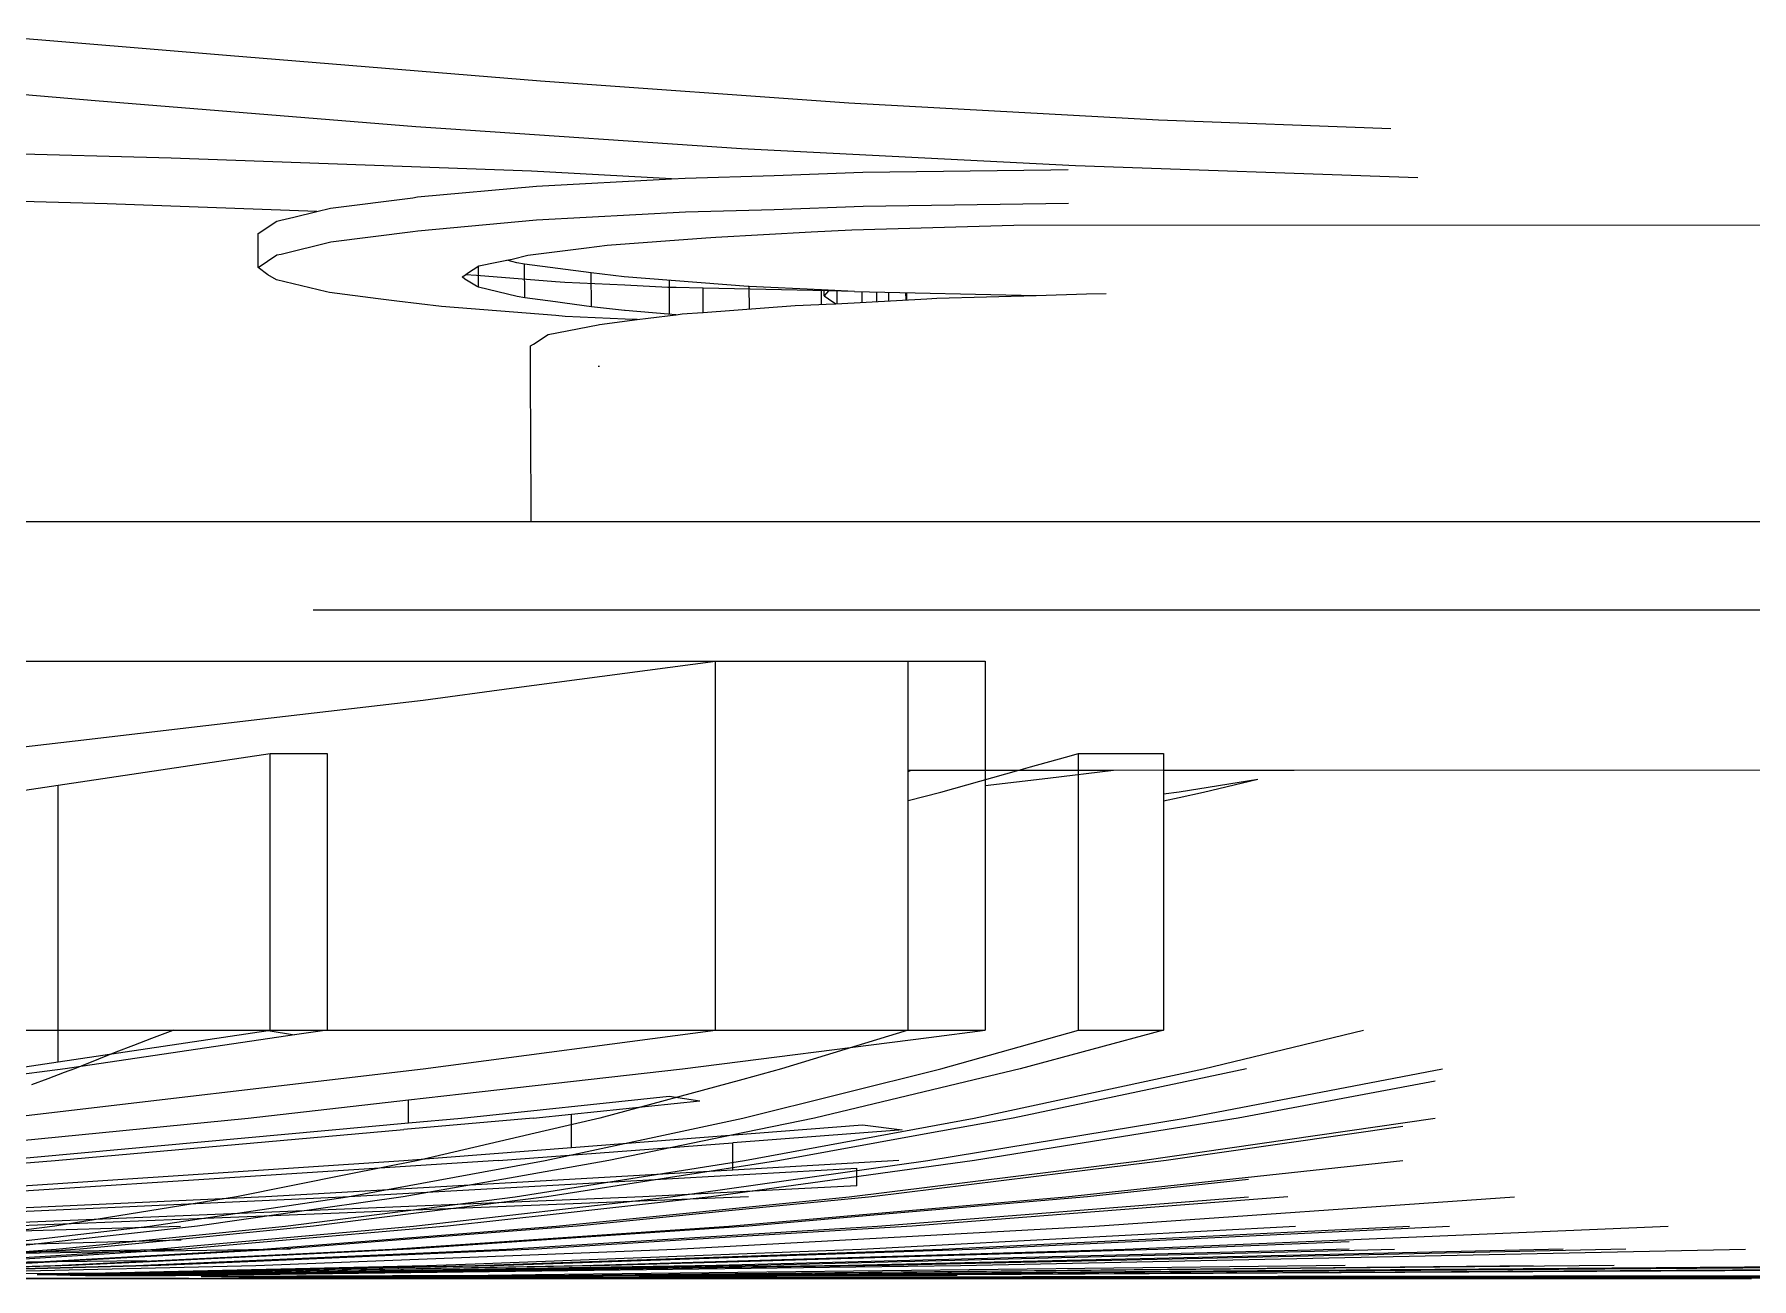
# Model space of a CAD drawing. Header units: millimetres. Extents: x 930469 to 1523124, y -120375 to 411163.
# Drawn here: x 1424789 to 1425428, y -7212 to -6749 of the extents above; entities that cross this region are included whole.
import ezdxf

# ---------------------------------------------------------------- set-up
doc = ezdxf.new("R2010")
doc.units = ezdxf.units.MM
doc.layers.add('A-NET THAY', color=8, linetype='Continuous', lineweight=0)
doc.layers.add('COT VACH', color=8, linetype='Continuous', lineweight=0)

# ---------------------------------------------------------------- blocks, each defined once
blk = doc.blocks.new('fgholol')
at = {"layer": 'A-NET THAY', "ltscale": 3}
for p, q in [((1042828.66, 32290.3), (1042734.07, 32298.15)), ((1042945.45, 32280.78), (1042828.66, 32290.3)), ((1042779.75, 32273.46), (1042661.16, 32283.3)), ((1043060.21, 32272.52), (1042945.45, 32280.78)), ((1042899.07, 32263.73), (1042779.75, 32273.46)), ((1043175.41, 32266.19), (1043060.21, 32272.52)), ((1043261.86, 32262.93), (1043175.41, 32266.19)), ((1042910.21, 32262.93), (1042899.07, 32263.73)), ((1043020.28, 32255.56), (1042910.21, 32262.93)), ((1042808.02, 32252.1), (1042675.42, 32255.6)), ((1043144.53, 32249.19), (1043020.28, 32255.56)), ((1042942.08, 32247.19), (1042808.02, 32252.1)), ((1042994.27, 32244.37), (1042942.08, 32247.19)), ((1043032.37, 32245.59), (1043065.45, 32246.8)), ((1043065.45, 32246.8), (1043135.36, 32247.78)), ((1043135.36, 32247.78), (1043141.79, 32247.87)), ((1043271.84, 32244.72), (1043144.53, 32249.19)), ((1042899.76, 32237.63), (1042943.93, 32241.65)), ((1042943.93, 32241.65), (1042994.27, 32244.37)), ((1042994.27, 32244.37), (1042999.31, 32244.65)), ((1042999.31, 32244.65), (1043032.37, 32245.59)), ((1042784.23, 32235.08), (1042655.99, 32238.46)), ((1042862.25, 32232.22), (1042784.23, 32235.08)), ((1042862.25, 32232.22), (1042867.38, 32233.48)), ((1042867.38, 32233.48), (1042897.93, 32237.35)), ((1042897.93, 32237.35), (1042899.76, 32237.63)), ((1043032.44, 32233), (1043065.51, 32234.2)), ((1043065.51, 32234.2), (1043141.86, 32235.28)), ((1042840.4, 32224.03), (1042847.35, 32228.64)), ((1042847.35, 32228.64), (1042848.88, 32228.94)), ((1042848.88, 32228.94), (1042853.68, 32230.12)), ((1042853.68, 32230.12), (1042862.25, 32232.22)), ((1042899.83, 32225.04), (1042943.99, 32229.06)), ((1042943.99, 32229.06), (1042999.37, 32232.05)), ((1042999.37, 32232.05), (1043032.44, 32233)), ((1043061.25, 32225.43), (1043121.55, 32227.16)), ((1043121.55, 32227.16), (1045532.11, 32227.81)), ((1042840.46, 32211.44), (1042840.4, 32224.03)), ((1042848.94, 32216.35), (1042867.45, 32220.88)), ((1042867.45, 32220.88), (1042898, 32224.76)), ((1042898, 32224.76), (1042899.83, 32225.04)), ((1042970.32, 32219.66), (1043007.04, 32222.37)), ((1043007.04, 32222.37), (1043010.65, 32222.7)), ((1043010.65, 32222.7), (1043046.23, 32224.62)), ((1043046.23, 32224.62), (1043061.25, 32225.43)), ((1042840.46, 32211.44), (1042847.42, 32216.05)), ((1042847.42, 32216.05), (1042848.94, 32216.35)), ((1042932.93, 32214.08), (1042934.89, 32214.47)), ((1042934.89, 32214.47), (1042940.78, 32215.91)), ((1042940.78, 32215.91), (1042962.61, 32218.68)), ((1042962.61, 32218.68), (1042970.32, 32219.66)), ((1042844.03, 32208.68), (1042840.46, 32211.44)), ((1042847.21, 32206.76), (1042844.03, 32208.68)), ((1042916.31, 32207.87), (1042917.57, 32208.71)), ((1042917.34, 32207.07), (1042916.31, 32207.87)), ((1042917.57, 32208.71), (1042918.34, 32209.22)), ((1042921.61, 32208.39), (1042917.57, 32208.71)), ((1042918.34, 32209.22), (1042922.59, 32212.04)), ((1042951.06, 32206.06), (1042921.61, 32208.39)), ((1042922.43, 32204), (1042922.39, 32211.9)), ((1042922.59, 32212.04), (1042929.18, 32213.34)), ((1042929.18, 32213.34), (1042932.93, 32214.08)), ((1042936.72, 32213.17), (1042932.93, 32214.08)), ((1042939.53, 32212.67), (1042936.72, 32213.17)), ((1042964.39, 32209.38), (1042939.53, 32212.67)), ((1042939.6, 32200.08), (1042939.53, 32212.67)), ((1042976.64, 32207.94), (1042964.39, 32209.38)), ((1042964.46, 32196.79), (1042964.39, 32209.38)), ((1043022.79, 32204.27), (1042976.64, 32207.94)), ((1042865.83, 32202.32), (1042847.21, 32206.76)), ((1042867.03, 32202.11), (1042865.83, 32202.32)), ((1042885.03, 32199.72), (1042867.03, 32202.11)), ((1042921.63, 32204.49), (1042917.34, 32207.07)), ((1042922.43, 32204), (1042921.63, 32204.49)), ((1042936.78, 32200.58), (1042922.43, 32204)), ((1042954.53, 32205.77), (1042951.06, 32206.06)), ((1042976.88, 32204.79), (1042954.53, 32205.77)), ((1042992.91, 32203.99), (1042976.88, 32204.79)), ((1042995.94, 32203.92), (1042992.91, 32203.99)), ((1042993.49, 32194), (1042993.43, 32206.59)), ((1043005.72, 32203.7), (1042995.94, 32203.92)), ((1043005.94, 32203.7), (1043005.72, 32203.7)), ((1043006.02, 32203.7), (1043005.94, 32203.7)), ((1043006.04, 32198.52), (1043006.02, 32203.7)), ((1043052.69, 32202.68), (1043006.02, 32203.7)), ((1043023.14, 32204.26), (1043022.79, 32204.27)), ((1043050.05, 32203.08), (1043023.14, 32204.26)), ((1043023.18, 32195.95), (1043023.14, 32204.26)), ((1043062.24, 32202.47), (1043050.05, 32203.08)), ((1043050.08, 32197.63), (1043050.05, 32203.08)), ((1043051.03, 32200.87), (1043051.02, 32202.71)), ((1043052.69, 32202.68), (1043051.03, 32200.87)), ((1043062.24, 32202.47), (1043052.69, 32202.68)), ((1043055.9, 32197.92), (1043055.87, 32202.61)), ((1043062.24, 32202.47), (1043129.92, 32200.98)), ((1043065.19, 32198.42), (1043065.17, 32202.4)), ((1043070.65, 32198.72), (1043070.64, 32202.28)), ((1043075.09, 32198.96), (1043075.08, 32202.19)), ((1043081.47, 32199.3), (1043081.46, 32202.05)), ((1043081.8, 32199.32), (1043081.78, 32202.04)), ((1043129.92, 32200.98), (1043148.59, 32201.52)), ((1043148.59, 32201.52), (1043155.94, 32201.73)), ((1042892.01, 32198.8), (1042885.03, 32199.72)), ((1042908.67, 32196.83), (1042892.01, 32198.8)), ((1042951.13, 32193.47), (1042908.67, 32196.83)), ((1042939.6, 32200.08), (1042936.78, 32200.58)), ((1042951.1, 32198.56), (1042939.6, 32200.08)), ((1042954.57, 32198.1), (1042951.1, 32198.56)), ((1042964.46, 32196.79), (1042954.57, 32198.1)), ((1042976.7, 32195.34), (1042964.46, 32196.79)), ((1042976.93, 32195.33), (1042976.7, 32195.34)), ((1042992.96, 32194.04), (1042976.93, 32195.33)), ((1043006.06, 32194.68), (1043006.04, 32198.52)), ((1043006.06, 32194.68), (1043040.23, 32197.21)), ((1043040.23, 32197.21), (1043049.07, 32197.58)), ((1043049.07, 32197.58), (1043051.81, 32197.7)), ((1043051.03, 32200.87), (1043052.69, 32199.72)), ((1043051.81, 32197.7), (1043055.34, 32197.89)), ((1043052.69, 32199.72), (1043055.34, 32197.89)), ((1043055.34, 32197.89), (1043089.22, 32199.72)), ((1043089.22, 32199.72), (1043092.97, 32199.92)), ((1043092.97, 32199.92), (1043129.92, 32200.98)), ((1042948.34, 32186.41), (1042966.91, 32190.08)), ((1042954.6, 32193.17), (1042951.13, 32193.47)), ((1042976.94, 32192.19), (1042954.6, 32193.17)), ((1042966.91, 32190.08), (1042967.37, 32190.19)), ((1042967.37, 32190.19), (1042981.4, 32191.97)), ((1042981.4, 32191.97), (1042976.94, 32192.19)), ((1042981.4, 32191.97), (1042985.56, 32192.5)), ((1042985.56, 32192.5), (1042995.89, 32193.81)), ((1042995.89, 32193.81), (1042992.96, 32194.04)), ((1042995.89, 32193.81), (1042995.99, 32193.82)), ((1042995.99, 32193.82), (1042998.21, 32194.1)), ((1042998.21, 32194.1), (1043005.77, 32194.66)), ((1043005.77, 32194.66), (1043005.98, 32194.68)), ((1043005.98, 32194.68), (1043006.06, 32194.68)), ((1042941.72, 32182.2), (1042942.93, 32182.83)), ((1042941.78, 32171.74), (1042941.72, 32182.2)), ((1042942.93, 32182.83), (1042948.34, 32186.41)), ((1042941.91, 32146.18), (1042941.78, 32171.74)), ((1042967.45, 32174.49), (1042966.99, 32174.55)), ((1042942.03, 32123.04), (1042941.91, 32146.18)), ((1042942.06, 32116.76), (1042942.03, 32123.04)), ((1043816.32, 32116.76), (1042692.66, 32116.76)), ((1042943.27, 32116.76), (1042942.06, 32116.76)), ((1042948.7, 32116.76), (1042943.27, 32116.76)), ((1042967.29, 32116.76), (1042948.7, 32116.76)), ((1042967.75, 32116.76), (1042967.29, 32116.76)), ((1042998.61, 32116.76), (1042967.75, 32116.76)), ((1043040.65, 32116.76), (1042998.61, 32116.76)), ((1043052.24, 32116.76), (1043040.65, 32116.76)), ((1043093.4, 32116.76), (1043052.24, 32116.76)), ((1043156.38, 32116.76), (1043093.4, 32116.76)), ((1042860.94, 32084.04), (1044621.55, 32084.04)), ((1042699.28, 32064.86), (1043082.27, 32064.86)), ((1042934.69, 32054.78), (1043010.64, 32064.86)), ((1043010.64, 32064.86), (1043110.94, 32064.86)), ((1043010.64, 31927.58), (1043010.64, 32064.86)), ((1043082.27, 32054.78), (1043082.27, 32064.86)), ((1043110.94, 32064.86), (1043110.94, 32054.78)), ((1042901.81, 32050.42), (1042934.69, 32054.78)), ((1043082.27, 32043.8), (1043082.27, 32054.78)), ((1043110.94, 32054.78), (1043110.94, 32043.8)), ((1042845.32, 32043.8), (1042901.81, 32050.42)), ((1042772.41, 32035.26), (1042845.32, 32043.8)), ((1043082.27, 32035.26), (1043082.27, 32043.8)), ((1043110.94, 32043.8), (1043110.94, 32035.26)), ((1042745.73, 32032.13), (1042772.41, 32035.26)), ((1043082.27, 32029.16), (1043082.27, 32035.26)), ((1043110.94, 32035.26), (1043110.94, 32029.16)), ((1042766.06, 32018.7), (1042844.96, 32030.54)), ((1042844.96, 31927.58), (1042844.96, 32030.54)), ((1042844.96, 32030.54), (1042866.12, 32030.54)), ((1042866.12, 32030.54), (1042866.11, 31927.58)), ((1043082.27, 32025.5), (1043082.27, 32029.16)), ((1043110.94, 32029.16), (1043110.94, 32025.5)), ((1043127.77, 32025.5), (1043140.77, 32029.16)), ((1043140.77, 32029.16), (1043145.67, 32030.54)), ((1043145.67, 32030.54), (1043177.22, 32030.54)), ((1043145.67, 31927.58), (1043145.67, 32030.54)), ((1043177.22, 32030.54), (1043177.22, 32029.16)), ((1043177.22, 32029.16), (1043177.22, 32025.5)), ((1043082.27, 32024.28), (1043082.27, 32025.5)), ((1043082.27, 32023.86), (1043083.53, 32024.28)), ((1043082.27, 32024.28), (1043083.53, 32024.28)), ((1043082.27, 32023.86), (1043082.27, 32024.28)), ((1043082.27, 32016.1), (1043082.27, 32023.86)), ((1043083.53, 32024.28), (1043123.43, 32024.28)), ((1043094.38, 32016.1), (1043123.43, 32024.28)), ((1043110.94, 32025.5), (1043110.94, 32024.28)), ((1043110.94, 32024.28), (1043134.27, 32024.28)), ((1043110.94, 32024.28), (1043110.94, 32018.59)), ((1043123.43, 32024.28), (1043127.77, 32025.5)), ((1043134.27, 32024.28), (1043158.63, 32024.28)), ((1043134.27, 32021.37), (1043158.63, 32024.28)), ((1043158.63, 32024.28), (1045510.01, 32025.5)), ((1043177.22, 32025.5), (1043177.22, 32024.28)), ((1043177.22, 32024.28), (1043225.9, 32024.28)), ((1043177.22, 32024.28), (1043177.22, 32016.28)), ((1042748.73, 32016.1), (1042766.06, 32018.7)), ((1042766.06, 31915.74), (1042766.06, 32018.7)), ((1043082.27, 32013.09), (1043094.38, 32016.1)), ((1043082.27, 32013.09), (1043082.27, 32016.1)), ((1043110.94, 32018.59), (1043110.93, 31927.58)), ((1043110.94, 32018.59), (1043134.27, 32021.37)), ((1043177.22, 32015.49), (1043183.09, 32016.28)), ((1043177.22, 32016.28), (1043177.22, 32015.49)), ((1043183.09, 32016.28), (1043212.36, 32020.99)), ((1043183.09, 32014.15), (1043192.17, 32016.1)), ((1043192.17, 32016.1), (1043212.36, 32020.99)), ((1043082.27, 31927.58), (1043082.27, 32013.09)), ((1043177.22, 32015.49), (1043177.22, 32012.9)), ((1043177.22, 32012.9), (1043183.09, 32014.15)), ((1043177.22, 32012.9), (1043177.22, 31927.58)), ((1042699.28, 31927.58), (1042809.08, 31927.58)), ((1042766.06, 31915.74), (1042844.18, 31927.46)), ((1042807.65, 31927.05), (1042800.81, 31924.48)), ((1042809.08, 31927.58), (1042807.65, 31927.05)), ((1042809.08, 31927.58), (1043082.27, 31927.58)), ((1042844.18, 31927.46), (1042844.96, 31927.58)), ((1042844.18, 31927.46), (1042853.93, 31925.77)), ((1042844.96, 31927.58), (1042866.11, 31927.58)), ((1042866.11, 31927.58), (1042853.93, 31925.77)), ((1042901.81, 31913.14), (1043010.64, 31927.58)), ((1043010.64, 31927.58), (1043110.93, 31927.58)), ((1043082.27, 31927.58), (1043035.14, 31913.14)), ((1043089.97, 31924.89), (1043110.93, 31927.58)), ((1043094.38, 31913.14), (1043145.67, 31927.58)), ((1043177.22, 31927.58), (1043123.88, 31913.14)), ((1043145.67, 31927.58), (1043177.22, 31927.58)), ((1043192.17, 31913.14), (1043251.71, 31927.58)), ((1042853.93, 31925.77), (1042768.65, 31913.14)), ((1042794.09, 31921.91), (1042787.48, 31919.33)), ((1042800.81, 31924.48), (1042794.09, 31921.91)), ((1042998.3, 31913.14), (1043089.97, 31924.89)), ((1042748.73, 31913.14), (1042766.06, 31915.74)), ((1042774.59, 31914.17), (1042772.08, 31913.14)), ((1042780.98, 31916.75), (1042774.59, 31914.17)), ((1042787.48, 31919.33), (1042780.98, 31916.75)), ((1042745.73, 31894.85), (1042901.81, 31913.14)), ((1042768.65, 31913.14), (1042745.73, 31910.14)), ((1042762.14, 31909.48), (1042756.09, 31907.19)), ((1042768.31, 31911.77), (1042762.14, 31909.48)), ((1042772.08, 31913.14), (1042768.31, 31911.77)), ((1042916.11, 31903.84), (1042998.3, 31913.14)), ((1043020.81, 31909.26), (1042967.55, 31894.85)), ((1043020.81, 31894.85), (1043094.38, 31913.14)), ((1043035.14, 31913.14), (1043020.81, 31909.26)), ((1043106.77, 31909.05), (1043047.37, 31894.85)), ((1043106.77, 31894.85), (1043192.17, 31913.14)), ((1043123.88, 31913.14), (1043106.77, 31909.05)), ((1043185.37, 31908.33), (1043121.37, 31894.85)), ((1043185.37, 31894.85), (1043281.12, 31913.14)), ((1043208.18, 31913.14), (1043185.37, 31908.33)), ((1043278.39, 31908.53), (1043205.04, 31894.85)), ((1042836.73, 31894.85), (1042896.33, 31901.6)), ((1042896.33, 31901.6), (1042916.11, 31903.84)), ((1042896.33, 31893.05), (1042896.33, 31901.6)), ((1042916.11, 31894.85), (1042993.41, 31902.98)), ((1042957.03, 31896.33), (1043004.8, 31901.24)), ((1042993.41, 31902.98), (1043004.8, 31901.24)), ((1042742.25, 31885.58), (1042836.73, 31894.85)), ((1042942.69, 31894.85), (1042894.67, 31890.57)), ((1042896.33, 31893.05), (1042916.11, 31894.85)), ((1042942.69, 31894.85), (1042957.03, 31896.33)), ((1042947.25, 31879), (1043020.81, 31894.85)), ((1042967.55, 31894.85), (1042947.25, 31890.09)), ((1042957.03, 31883.9), (1042957.03, 31896.33)), ((1043021.38, 31879), (1043106.77, 31894.85)), ((1043047.37, 31894.85), (1043021.38, 31889.47)), ((1043089.64, 31879), (1043185.37, 31894.85)), ((1043121.37, 31894.85), (1043089.64, 31889.06)), ((1043169.37, 31879), (1043278.39, 31894.85)), ((1043205.04, 31894.85), (1043169.37, 31889.09)), ((1042742.25, 31879), (1042896.33, 31893.05)), ((1042764.92, 31879), (1042894.67, 31890.57)), ((1042947.25, 31890.09), (1042899.96, 31879)), ((1042957.03, 31883.9), (1043065.23, 31892.39)), ((1043021.38, 31889.47), (1042970.87, 31879)), ((1043078.81, 31890.34), (1043017.05, 31885.64)), ((1043089.64, 31889.06), (1043034.58, 31879)), ((1043065.23, 31892.39), (1043080.01, 31890.43)), ((1043080.01, 31890.43), (1043078.81, 31890.34)), ((1043169.37, 31889.09), (1043107, 31879)), ((1043266.26, 31891.73), (1043178.27, 31879)), ((1042894.67, 31879), (1042957.03, 31883.9)), ((1042929.86, 31879), (1043017.05, 31885.64)), ((1043017.05, 31875.49), (1043017.05, 31885.64)), ((1042692.71, 31865.59), (1042894.67, 31879)), ((1042692.71, 31873.55), (1042764.92, 31879)), ((1042929.86, 31879), (1042843.24, 31873.42)), ((1043017.05, 31875.49), (1042843.24, 31865.59)), ((1042873.69, 31865.59), (1042947.25, 31879)), ((1042899.96, 31879), (1042873.69, 31873.79)), ((1042936, 31865.59), (1043021.38, 31879)), ((1042970.87, 31879), (1042936, 31872.89)), ((1042983.51, 31871.79), (1043063.14, 31876.21)), ((1042993.9, 31865.59), (1043089.64, 31879)), ((1043034.58, 31879), (1042993.9, 31872.72)), ((1043078.81, 31879), (1043017.05, 31875.49)), ((1043060.36, 31865.59), (1043169.37, 31879)), ((1043107, 31879), (1043060.36, 31872.62)), ((1043063.14, 31869.61), (1043063.14, 31876.21)), ((1043140.93, 31865.59), (1043266.26, 31879)), ((1043178.27, 31879), (1043140.93, 31874.43)), ((1042843.24, 31873.42), (1042721.63, 31865.59)), ((1042873.69, 31873.79), (1042832.38, 31865.59)), ((1042871.9, 31865.59), (1042983.51, 31871.79)), ((1042936, 31872.89), (1042894.37, 31865.59)), ((1042993.9, 31872.72), (1042947.79, 31865.59)), ((1043063.14, 31869.61), (1042983.51, 31865.59)), ((1043060.36, 31872.62), (1043008.96, 31865.59)), ((1043140.93, 31874.43), (1043068.69, 31865.59)), ((1043208.92, 31871.98), (1043148.93, 31865.59)), ((1042843.24, 31865.59), (1042607.66, 31854.61)), ((1042983.51, 31865.59), (1042717.58, 31854.61)), ((1042717.58, 31858.57), (1042871.9, 31865.59)), ((1042800.14, 31854.61), (1042873.69, 31865.59)), ((1042832.38, 31865.59), (1042800.14, 31860.35)), ((1043022.92, 31865.59), (1042811.57, 31857.12)), ((1042850.61, 31854.61), (1042936, 31865.59)), ((1042894.37, 31865.59), (1042850.61, 31859.31)), ((1042898.17, 31854.61), (1042993.9, 31865.59)), ((1042947.79, 31865.59), (1042898.17, 31859.31)), ((1042951.35, 31854.61), (1043060.36, 31865.59)), ((1043008.96, 31865.59), (1042951.35, 31859.14)), ((1043015.6, 31854.61), (1043140.93, 31865.59)), ((1043068.69, 31865.59), (1043015.6, 31860.27)), ((1043070.92, 31854.61), (1043208.92, 31865.59)), ((1043148.93, 31865.59), (1043070.92, 31858.79)), ((1043151.76, 31854.61), (1043307.83, 31865.59)), ((1043223.51, 31865.59), (1043151.76, 31859.95)), ((1042811.57, 31857.12), (1042748.96, 31854.61)), ((1042800.14, 31860.35), (1042764.8, 31854.61)), ((1042850.61, 31859.31), (1042817.87, 31854.61)), ((1042898.17, 31859.31), (1042861, 31854.61)), ((1042951.35, 31859.14), (1042910.93, 31854.61)), ((1043015.6, 31860.27), (1042959.12, 31854.61)), ((1043070.92, 31858.79), (1043022.96, 31854.61)), ((1043151.76, 31859.95), (1043083.73, 31854.61)), ((1042519.51, 31846.07), (1042811.57, 31854.61)), ((1042726.59, 31846.07), (1042800.14, 31854.61)), ((1042764.8, 31854.61), (1042726.59, 31849.78)), ((1042765.24, 31846.07), (1042850.61, 31854.61)), ((1042817.87, 31854.61), (1042765.24, 31848.73)), ((1042802.45, 31846.07), (1042898.17, 31854.61)), ((1042861, 31854.61), (1042802.45, 31848.85)), ((1042842.34, 31846.07), (1042951.35, 31854.61)), ((1042910.93, 31854.61), (1042842.34, 31848.63)), ((1042890.27, 31846.07), (1043015.6, 31854.61)), ((1042959.12, 31854.61), (1042890.27, 31849.24)), ((1042932.91, 31846.07), (1043070.92, 31854.61)), ((1043022.96, 31854.61), (1042932.91, 31848.5)), ((1042995.7, 31846.07), (1043151.76, 31854.61)), ((1043083.73, 31854.61), (1042995.7, 31849.23)), ((1043094.97, 31846.07), (1043268.82, 31854.61)), ((1043094.97, 31847.67), (1043226.33, 31854.61)), ((1043163.06, 31846.07), (1043365.01, 31854.61)), ((1043163.06, 31848.81), (1043283.67, 31854.61)), ((1042440.56, 31839.97), (1042811.81, 31846.07)), ((1042852.53, 31846.07), (1042592.75, 31841.92)), ((1042679.86, 31839.97), (1042765.24, 31846.07)), ((1042811.81, 31849.35), (1042689.42, 31846.07)), ((1042706.73, 31839.97), (1042802.45, 31846.07)), ((1042774.22, 31846.07), (1042706.73, 31841.32)), ((1042733.33, 31839.97), (1042842.34, 31846.07)), ((1042812.9, 31846.07), (1042733.33, 31841.12)), ((1042765.24, 31848.73), (1042741.38, 31846.07)), ((1042764.95, 31839.97), (1042890.27, 31846.07)), ((1042849.55, 31846.07), (1042764.95, 31841.36)), ((1042802.45, 31848.85), (1042774.22, 31846.07)), ((1042794.91, 31839.97), (1042932.91, 31846.07)), ((1042896.99, 31846.07), (1042794.91, 31841.12)), ((1042842.34, 31848.63), (1042812.9, 31846.07)), ((1042839.63, 31839.97), (1042995.7, 31846.07)), ((1042943.95, 31846.07), (1042839.63, 31841.52)), ((1042890.27, 31849.24), (1042849.55, 31846.07)), ((1042932.91, 31848.5), (1042896.99, 31846.07)), ((1042921.14, 31839.97), (1043094.97, 31846.07)), ((1042921.14, 31840.64), (1043064.79, 31846.07)), ((1042995.7, 31849.23), (1042943.95, 31846.07)), ((1042961.11, 31839.97), (1043163.06, 31846.07)), ((1042961.11, 31841.1), (1043105.92, 31846.07)), ((1043246.35, 31846.07), (1043010.78, 31839.97)), ((1043179.43, 31846.07), (1043010.78, 31841.13)), ((1043325.91, 31846.07), (1043059.98, 31839.97)), ((1043059.98, 31840.94), (1043263.16, 31846.07)), ((1043064.79, 31846.07), (1043094.97, 31847.67)), ((1043101.71, 31839.97), (1043393.77, 31846.07)), ((1043349.26, 31846.07), (1043101.71, 31840.56)), ((1043105.92, 31846.07), (1043163.06, 31848.81)), ((1043246.35, 31848.81), (1043179.43, 31846.07)), ((1042547.38, 31836.31), (1042874.88, 31837.57)), ((1042638.77, 31839.97), (1042798.9, 31841.9)), ((1042686.74, 31837.68), (1042764.95, 31839.97)), ((1042702.32, 31837.51), (1042794.91, 31839.97)), ((1042771.03, 31839.97), (1042702.32, 31837.97)), ((1042723.49, 31837.24), (1042839.63, 31839.97)), ((1042804.17, 31839.97), (1042723.49, 31837.86)), ((1042764.95, 31841.36), (1042739.98, 31839.97)), ((1042761.89, 31836.61), (1042921.14, 31839.97)), ((1042761.89, 31836.76), (1042903.25, 31839.97)), ((1042768.68, 31836.48), (1042961.11, 31839.97)), ((1042768.68, 31836.68), (1042928.18, 31839.97)), ((1042794.91, 31841.12), (1042771.03, 31839.97)), ((1043010.78, 31839.97), (1042776.16, 31836.32)), ((1042971.21, 31839.97), (1042776.16, 31836.54)), ((1043059.98, 31839.97), (1042794.06, 31836.31)), ((1042794.06, 31836.52), (1043021.67, 31839.97)), ((1042839.63, 31841.52), (1042804.17, 31839.97)), ((1042809.66, 31836.31), (1043101.71, 31839.97)), ((1043075.31, 31839.97), (1042809.66, 31836.42)), ((1042903.25, 31839.97), (1042921.14, 31840.64)), ((1042928.18, 31839.97), (1042961.11, 31841.1)), ((1042943.56, 31836.31), (1043314.81, 31839.97)), ((1043244.84, 31839.97), (1042943.56, 31836.51)), ((1043010.78, 31841.13), (1042971.21, 31839.97)), ((1043467, 31839.97), (1042981.74, 31836.31)), ((1043344.93, 31839.97), (1042981.74, 31836.49)), ((1043021.67, 31839.97), (1043059.98, 31840.94)), ((1043033.44, 31836.31), (1043673.15, 31839.97)), ((1043033.44, 31836.5), (1043513.03, 31839.97)), ((1043101.71, 31840.56), (1043075.31, 31839.97)), ((1043740.57, 31839.97), (1043100.46, 31836.5)), ((1042521.79, 31835.28), (1042814.7, 31835.22)), ((1042521.79, 31835.09), (1042814.7, 31835.22)), ((1042598.42, 31835.09), (1043396.04, 31835.09)), ((1042758.25, 31836.68), (1042761.89, 31836.76)), ((1042758.25, 31836.68), (1042761.89, 31836.61)), ((1042761.89, 31836.61), (1042761.89, 31836.76)), ((1042761.89, 31836.61), (1042763.7, 31836.58)), ((1042763.7, 31836.58), (1042765.52, 31836.62)), ((1042763.7, 31836.58), (1042765.52, 31836.55)), ((1042765.52, 31836.62), (1042768.68, 31836.68)), ((1042765.52, 31836.55), (1042768.68, 31836.48)), ((1042768.68, 31836.48), (1042768.68, 31836.68)), ((1042768.68, 31836.48), (1042770.55, 31836.44)), ((1042776.16, 31836.54), (1042770.55, 31836.44)), ((1042770.55, 31836.44), (1042776.16, 31836.32)), ((1042776.16, 31836.32), (1042776.16, 31836.54)), ((1042776.16, 31836.32), (1042776.86, 31836.31)), ((1042776.86, 31836.31), (1042778.25, 31836.3)), ((1042778.25, 31836.3), (1042780.18, 31836.31)), ((1042778.25, 31836.3), (1042783.24, 31836.26)), ((1042780.18, 31836.31), (1042783.24, 31836.35)), ((1042783.24, 31836.35), (1042785.74, 31836.39)), ((1042783.24, 31836.26), (1042783.24, 31836.35)), ((1042783.24, 31836.26), (1042785.74, 31836.24)), ((1042785.74, 31836.39), (1042788.24, 31836.43)), ((1042785.74, 31836.24), (1042785.74, 31836.39)), ((1042788.24, 31836.25), (1042785.74, 31836.24)), ((1042785.74, 31836.24), (1042788.24, 31836.22)), ((1042788.24, 31836.43), (1042794.06, 31836.52)), ((1042788.24, 31836.25), (1042788.24, 31836.43)), ((1042788.24, 31836.22), (1042809.66, 31836.31)), ((1042801.36, 31836.31), (1042788.24, 31836.25)), ((1042788.24, 31836.22), (1042788.24, 31836.25)), ((1042809.66, 31836.42), (1042801.36, 31836.31)), ((1042926.01, 31836.31), (1042819.27, 31835.9)), ((1042819.27, 31835.9), (1042943.56, 31836.31)), ((1042919.72, 31836.04), (1042819.27, 31835.9)), ((1042819.27, 31835.9), (1042826.85, 31835.79)), ((1042826.85, 31835.79), (1042833.3, 31835.68)), ((1042833.3, 31835.68), (1042838.58, 31835.57)), ((1042838.58, 31835.57), (1042838.87, 31835.56)), ((1042839.6, 31835.54), (1042838.87, 31835.56)), ((1043749.14, 31836.31), (1042839.6, 31835.54)), ((1042839.6, 31835.54), (1043421.63, 31836.31)), ((1042842.68, 31835.45), (1042840.78, 31835.51)), ((1042842.68, 31835.45), (1042842.68, 31835.48)), ((1042842.68, 31835.45), (1042843.19, 31835.43)), ((1042843.19, 31835.43), (1042843.19, 31835.45)), ((1042843.19, 31835.43), (1042843.7, 31835.41)), ((1042843.7, 31835.41), (1042843.7, 31835.45)), ((1042843.7, 31835.41), (1042844.13, 31835.4)), ((1042844.13, 31835.4), (1042844.13, 31835.45)), ((1042844.13, 31835.4), (1042845.58, 31835.34)), ((1042844.13, 31835.4), (1042845.58, 31835.4)), ((1043874.49, 31836.31), (1042845.58, 31835.4)), ((1043396.04, 31835.48), (1042845.58, 31835.4)), ((1042845.58, 31835.45), (1042845.58, 31835.4)), ((1042845.58, 31835.4), (1043396.04, 31835.28)), ((1042845.58, 31835.34), (1042845.58, 31835.4)), ((1042845.58, 31835.34), (1043396.04, 31835.09)), ((1042963.07, 31836.31), (1042894.16, 31836.09)), ((1042981.74, 31836.31), (1042894.16, 31836.09)), ((1042904.26, 31836.06), (1043033.44, 31836.31)), ((1042904.26, 31836.06), (1043006.54, 31836.31)), ((1043100.46, 31836.31), (1042919.72, 31836.04)), ((1043065.08, 31836.31), (1042919.72, 31836.04)), ((1042943.56, 31836.51), (1042926.01, 31836.31)), ((1042981.74, 31836.49), (1042963.07, 31836.31)), ((1043006.54, 31836.31), (1043033.44, 31836.5)), ((1044593.5, 31836.18), (1043039.05, 31835.4)), ((1044632.01, 31836.11), (1043039.05, 31835.4)), ((1043039.05, 31835.4), (1044632.01, 31835.57)), ((1043100.46, 31836.5), (1043065.08, 31836.31))]:
    blk.add_line(p, q, dxfattribs=at)

msp = doc.modelspace()

# ---------------------------------------------------------------- block references
at = {"layer": 'COT VACH'}
msp.add_blockref('fgholol', (382032.3, -39047.4), dxfattribs=at)

doc.saveas('drawing.dxf')
